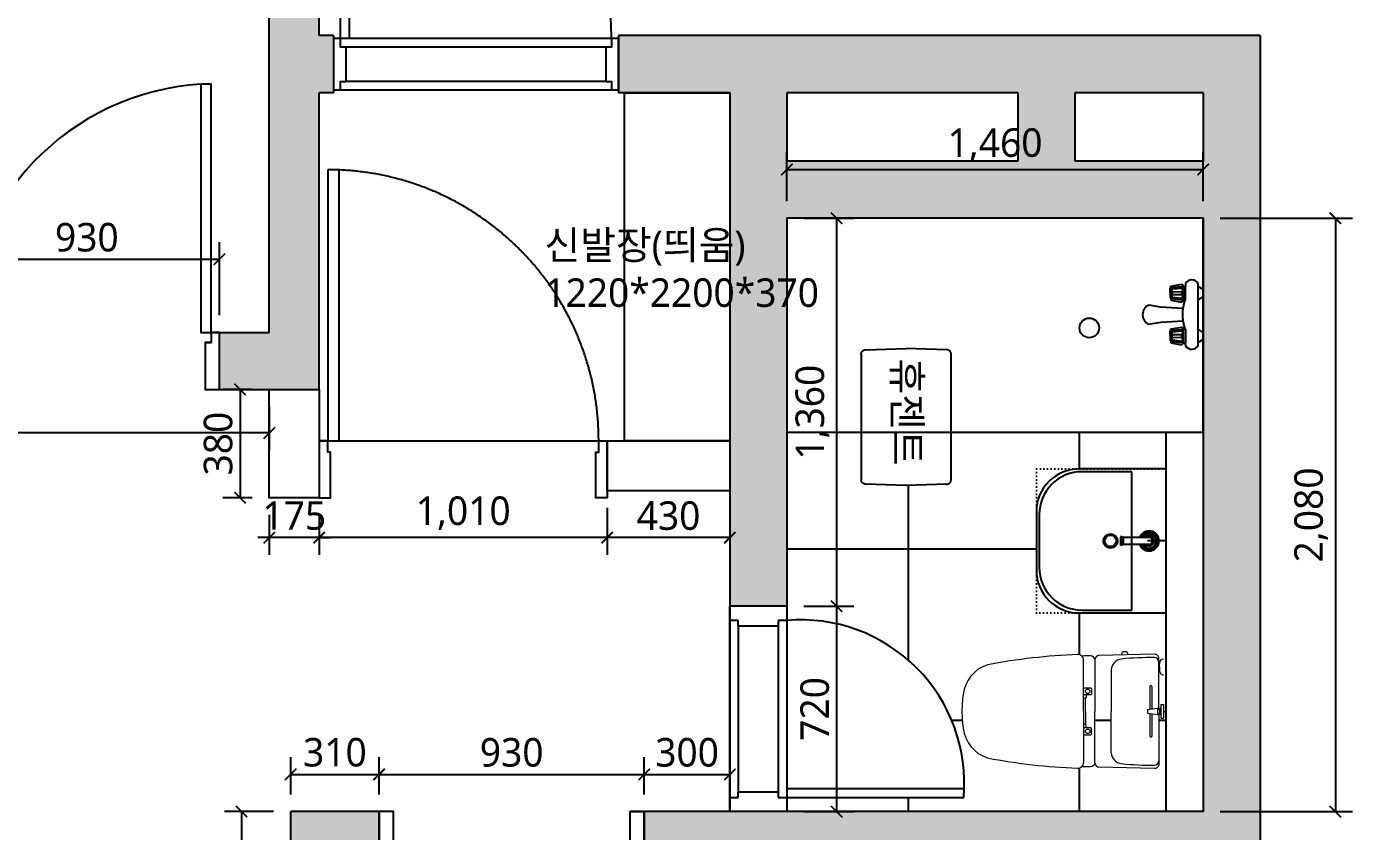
# Model space of a CAD drawing. Header units: millimetres. Extents: x 0 to 460473, y -68369 to 85219.
# Drawn here: x 229107 to 233758, y 32610 to 35432 of the extents above; entities that cross this region are included whole.
import ezdxf

# ---------------------------------------------------------------- set-up
doc = ezdxf.new("R2010")
doc.units = ezdxf.units.MM
doc.header["$LTSCALE"] = 50
doc.linetypes.add('CENTER2', pattern=[28.575, 19.05, -3.175, 3.175, -3.175])
doc.linetypes.add('DOT', pattern=[0.25, 0, -0.25])
for name, color, linetype in [('#욕실', 252, 'Continuous'), ('_LIBR', 4, 'Continuous'), ('DIM', 7, 'Continuous'), ('fur', 6, 'Continuous'), ('ha', 8, 'Continuous'), ('text', 7, 'Continuous'), ('wall', 2, 'Continuous'), ('wall2', 3, 'Continuous'), ('WID', 4, 'Continuous'), ('win', 4, 'Continuous')]:
    doc.layers.add(name, color=color, linetype=linetype)
doc.layers.add('00', color=7, linetype='Continuous', lineweight=0)
doc.styles.add('N 맑은고딕', font='malgun.ttf')
doc.styles.add('맑은 고딕', font='malgun.ttf')
doc.dimstyles.new('DH IN40', dxfattribs={"dimscale": 40, "dimtxt": 2.5, "dimasz": 1, "dimexe": 1.5, "dimexo": 1.5, "dimtad": 1, "dimdec": 7, "dimlunit": 6, "dimtxsty": '맑은 고딕', "dimblk": 'ARCHTICK', "dimcen": 2.5, "dimclrd": 256, "dimclre": 256, "dimclrt": 256, "dimadec": 0, "dimazin": 0, "dimtfac": 1, "dimtdec": 7, "dimtix": 1, "dimtmove": 0, "dimatfit": 3, "dimldrblk": 'ARCHTICK', "dimfxl": 1, "dimtfillclr": 1, "dimlwd": -1, "dimlwe": -1, "dimarcsym": 0})

# ---------------------------------------------------------------- blocks, each defined once
blk = doc.blocks.new('sdfsdf')
at = {"layer": '_LIBR', "linetype": 'Continuous'}
blk.add_lwpolyline([(-44257.6, -83632.3), (-43387.6, -83632.3), (-43387.6, -83597), (-44257.6, -83597)], close=True, dxfattribs=at)
for points in [[(-43351.7, -83617.5), (-43351.7, -83597), (-43351.7, -83617.5), (-43187.6, -83617.5), (-43187.6, -83567.5), (-43387.6, -83567.5), (-43387.6, -83597), (-43351.7, -83597)], [(-43351.7, -84447.5), (-43351.7, -84468), (-43351.7, -84447.5), (-43187.6, -84447.5), (-43187.6, -84497.5), (-43387.6, -84497.5), (-43387.6, -84468), (-43351.7, -84468)]]:
    blk.add_lwpolyline(points, dxfattribs=at)
blk.add_arc((-43365.5, -83574.4), 893.9, 183.7115, 268.5892, dxfattribs=at)
blk = doc.blocks.new('AUDIT_I_020313153326-105')
at = {"color": 0, "linetype": 'Continuous'}
for p, q in [((955, 59.5), (45, 59.5)), ((975, 90), (55, 90)), ((25, -90), (975, -90)), ((955, -60.5), (45, -60.5))]:
    blk.add_line(p, q, dxfattribs=at)
blk.add_lwpolyline([(55, 1039.5), (55, 90), (25, 90), (25, 1040)], dxfattribs=at)
for points in [[(45, 59.5), (25, 59.5), (25, 90), (0, 90), (0, -90), (25, -90), (25, -60.5), (45, -60.5)], [(1000, 90), (975, 90), (975, 59.5), (955, 59.5), (955, -60.5), (975, -60.5), (975, -90), (1000, -90)]]:
    blk.add_lwpolyline(points, close=True, dxfattribs=at)
blk.add_arc((25, 90), 950, 0, 90, dxfattribs=at)
blk = doc.blocks.new('EWEDSF')
at = {"layer": 'ha', "transparency": 33554559}
h = blk.add_hatch(color=256, dxfattribs=at)
h.dxf.hatch_style = 1
h.paths.add_polyline_path([(228854, 34359.7), (227259, 34359.7), (227259, 37049.7), (227259, 38269.7), (230434, 38269.7), (230434, 37049.7), (229959, 37049.7), (229959, 34359.7), (229784, 34359.7), (229784, 34159.7), (230134, 34159.7), (230134, 35199.7), (230184, 35199.7), (230184, 35399.7), (230134, 35399.7), (230134, 36849.7), (230634, 36849.7), (230634, 38469.7), (227259, 38469.7), (227259, 39079.7), (227084, 39079.7), (227084, 34159.7), (228854, 34159.7)])
h = blk.add_hatch(color=256, dxfattribs=at)
h.dxf.hatch_style = 1
h.paths.add_polyline_path([(233434, 35399.7), (231184, 35399.7), (231184, 35199.7), (231574, 35199.7), (231574, 33399.7), (231774, 33399.7), (231774, 34759.7), (233234, 34759.7), (233234, 32679.7), (231774, 32679.7), (231574, 32679.7), (231274, 32679.7), (231274, 32479.7), (233274, 32479.7), (233274, 29629.7), (233274, 28169.7), (232884, 28169.7), (232884, 27999.7), (233434, 27999.7)])
h.paths.add_polyline_path([(233234, 34959.7), (232784, 34959.7), (232784, 35199.7), (233234, 35199.7)], flags=16)
h.paths.add_polyline_path([(232584, 34959.7), (231774, 34959.7), (231774, 35199.7), (232584, 35199.7)], flags=16)
h = blk.add_hatch(color=256, dxfattribs=at)
h.dxf.hatch_style = 1
h.paths.add_polyline_path([(230234, 29629.7), (230234, 32479.7), (230344, 32479.7), (230344, 32679.7), (230034, 32679.7), (230034, 29829.7), (229434, 29829.7), (229434, 29629.7), (230034, 29629.7), (230034, 28199.2), (229414, 28199.2), (229414, 27999.7), (230034, 27999.7), (230284, 27999.7), (230284, 28169.7), (230234, 28169.7)])
at = {"layer": '_LIBR', "linetype": 'Continuous'}
for p, q in [((231574, 33349.7), (231574, 33399.7)), ((231774, 33399.7), (231574, 33399.7)), ((231774, 33399.7), (231774, 33349.7)), ((231574, 32729.7), (231574, 33349.7)), ((231603.4, 33349.7), (231574, 33349.7)), ((231603.4, 33329.7), (231603.4, 33349.7)), ((231774, 33349.7), (231743.5, 33349.7)), ((231743.5, 33349.7), (231743.5, 33329.7)), ((231774, 33349.7), (231774, 32759.7)), ((231603.4, 33329.7), (231603.4, 32749.7)), ((231743.5, 33329.7), (231603.4, 33329.7)), ((231743.5, 33329.7), (231743.5, 32749.7)), ((231603.4, 32729.7), (231603.4, 32749.7)), ((231603.4, 32749.7), (231743.5, 32749.7)), ((231743.5, 32749.7), (231743.5, 32729.7)), ((232393.3, 32759.7), (231774, 32759.7)), ((231774, 32759.7), (231774, 32729.7)), ((231574, 32679.7), (231574, 32729.7)), ((231574, 32729.7), (231603.4, 32729.7)), ((231743.5, 32729.7), (231774, 32729.7)), ((231774, 32729.7), (231774, 32679.7)), ((231774, 32729.7), (232394, 32729.7)), ((231774, 32679.7), (231574, 32679.7))]:
    blk.add_line(p, q, dxfattribs=at)
blk.add_arc((231823.8, 32779.4), 572.4, 355.0136, 94.9864, dxfattribs=at)
at = {"layer": 'ha'}
for p, q in [((230134, 34159.7), (230134, 33979.7)), ((230134, 33979.7), (231574, 33979.7))]:
    blk.add_line(p, q, dxfattribs=at)
at = {"layer": 'wall', "color": 2}
for p, q in [((229959, 34359.7), (229959, 37049.7)), ((230134, 35399.7), (230134, 36849.7)), ((230184, 35399.7), (230134, 35399.7)), ((230184, 35399.7), (230184, 35199.7)), ((233434, 35399.7), (231184, 35399.7)), ((231184, 35399.7), (231184, 35199.7)), ((233434, 35399.7), (233434, 27999.7)), ((230184, 35199.7), (230134, 35199.7)), ((230134, 34159.7), (230134, 35199.7)), ((231574, 35199.7), (231184, 35199.7)), ((231574, 35199.7), (231574, 32679.7)), ((231774, 35199.7), (231774, 34959.7)), ((232584, 35199.7), (231774, 35199.7)), ((232584, 35199.7), (232584, 34959.7)), ((232784, 35199.7), (232784, 34959.7)), ((233234, 35199.7), (232784, 35199.7)), ((233234, 35199.7), (233234, 34959.7)), ((232584, 34959.7), (231774, 34959.7)), ((233234, 34959.7), (232784, 34959.7)), ((231774, 34759.7), (231774, 32679.7)), ((233234, 34759.7), (231774, 34759.7)), ((233234, 34759.7), (233234, 32679.7)), ((229719.3, 34359.7), (229959, 34359.7)), ((229784, 34159.7), (229784, 34359.7)), ((229734, 34159.7), (230134, 34159.7)), ((230394, 32679.7), (230034, 32679.7)), ((230034, 29829.7), (230034, 32679.7)), ((230344, 32479.7), (230344, 32679.7)), ((231574, 32679.7), (231224, 32679.7)), ((231274, 32479.7), (231274, 32679.7)), ((233234, 32679.7), (231774, 32679.7))]:
    blk.add_line(p, q, dxfattribs=at)
at = {"layer": 'win'}
blk.add_blockref('AUDIT_I_020313153326-105', (230184, 35299.7), dxfattribs=at)
for p, rotation in [((313351.5, -9027.9), 270), ((146776.5, 75867.3), 90)]:
    blk.add_blockref('sdfsdf', p, dxfattribs=dict(at, rotation=rotation))
blk = doc.blocks.new('gasdgasdgsd')
at = {"layer": 'WID'}
for p, q in [((103359.9, 11032.7), (103054.9, 11032.7)), ((103054.9, 11032.7), (103054.9, 10527.7)), ((103509.9, 10677.7), (103509.9, 10882.7)), ((103054.9, 10780.2), (103119.9, 10780.2)), ((103054.9, 10527.7), (103359.9, 10527.7))]:
    blk.add_line(p, q, dxfattribs=at)
at = {"layer": 'WID', "color": 8}
for p, q in [((103349.9, 11022.7), (103174.9, 11022.7)), ((103174.9, 11022.7), (103174.9, 10537.7)), ((103499.9, 10687.7), (103499.9, 10872.7)), ((103114.9, 10792.7), (103205.4, 10792.7)), ((103205.4, 10793.7), (103210.4, 10793.7)), ((103210.4, 10794.7), (103215.4, 10794.7)), ((103215.4, 10765.7), (103215.4, 10794.7)), ((103114.9, 10767.7), (103205.4, 10767.7)), ((103205.4, 10766.7), (103210.4, 10766.7)), ((103210.4, 10765.7), (103215.4, 10765.7)), ((103174.9, 10537.7), (103349.9, 10537.7))]:
    blk.add_line(p, q, dxfattribs=at)
at = {"layer": 'WID', "color": 251}
for p, q in [((103205.4, 10766.7), (103205.4, 10793.7)), ((103210.4, 10765.7), (103210.4, 10794.7))]:
    blk.add_line(p, q, dxfattribs=at)
at = {"layer": 'WID', "color": 8, "linetype": 'DOT'}
blk.add_lwpolyline([(103509.9, 10527.7), (103509.9, 11032.7), (103054.9, 11032.7), (103054.9, 10527.7)], close=True, dxfattribs=at)
at = {"layer": 'WID', "color": 8}
blk.add_circle((103249.9, 10780.2), 25, dxfattribs=at)
at = {"layer": 'WID', "color": 251}
blk.add_circle((103249.9, 10780.2), 20, dxfattribs=at)
at = {"layer": 'WID', "color": 8}
for centre, radius, start, end in [((103349.9, 10872.7), 150, 0, 90), ((103114.9, 10780.2), 35, 20.9248, 339.0751), ((103114.9, 10780.2), 12.5, 90, 270), ((103349.9, 10687.7), 150, 270, 0)]:
    blk.add_arc(centre, radius, start, end, dxfattribs=at)
at = {"layer": 'WID'}
for centre, start, end in [((103359.9, 10882.7), 0, 90), ((103359.9, 10677.7), 270, 0)]:
    blk.add_arc(centre, 150, start, end, dxfattribs=at)
at = {"layer": 'WID', "color": 251}
for radius, start, end in [(30, 24.6243, 335.3757), (25, 30, 330), (18, 43.9829, 316.017)]:
    blk.add_arc((103114.9, 10780.2), radius, start, end, dxfattribs=at)
blk = doc.blocks.new('A$C4B2D31F0')
at = {"layer": '00', "linetype": 'Continuous'}
for p, q in [((168.9, 697.3), (168.9, 707.3)), ((216.9, 697.3), (216.9, 707.3)), ((106.4, 666.3), (184.4, 666.3)), ((106.4, 659.3), (185.5, 659.3)), ((168.9, 697.3), (216.9, 697.3)), ((186, 692.5), (180.6, 697.3)), ((181.6, 685.5), (186, 692.5)), ((187, 651.2), (181.6, 685.5)), ((181.6, 685.5), (204.3, 685.5)), ((186, 692.5), (199.9, 692.5)), ((187, 651.2), (198.9, 651.2)), ((198.9, 651.2), (204.3, 685.5)), ((199.9, 692.5), (205.3, 697.3)), ((204.3, 685.5), (199.9, 692.5)), ((200.4, 659.3), (279.4, 659.3)), ((201.4, 666.3), (279.4, 666.3)), ((-16, 576.9), (-16, 564.8)), ((-12, 580.9), (-4.8, 580.9)), ((-12, 560.8), (-4.3, 560.8)), ((192.9, 433.7), (146.6, 433.7)), ((192.9, 433.7), (239.3, 433.7))]:
    blk.add_line(p, q, dxfattribs=at)
at = {"layer": '00'}
for p, q in [((168.9, 707.3), (216.9, 707.3)), ((192.9, 707.3), (192.9, 716))]:
    blk.add_line(p, q, dxfattribs=at)
at = {"layer": '00', "color": 4}
for p, q in [((185, 690.9), (20.4, 690.9)), ((37.2, 692.3), (24.7, 692.3)), ((37.2, 692.3), (49.7, 692.3)), ((200.9, 690.9), (365.5, 690.9)), ((47.7, 523.7), (192.9, 523.7)), ((338.2, 523.7), (192.9, 523.7)), ((12.6, 465.9), (192.9, 465.9)), ((373.3, 465.9), (192.9, 465.9)), ((192.9, 426.6), (13.7, 426.6)), ((192.9, 426.6), (372.2, 426.6))]:
    blk.add_line(p, q, dxfattribs=at)
for points in [[(20.4, 690.9), (7.9, 690.9, 0.421209), (-7.1, 675.5), (-2.4, 480.5, 0.001659)], [(365.5, 690.9), (378, 690.9, -0.421209), (392.9, 675.5), (388.3, 480.5, -0.001659)], [(12.6, 465.9, 0.371724), (-1.8, 451.2, 0.003515), (-1, 420.3, 0.320541)], [(373.3, 465.9, -0.371724), (387.7, 451.2, -0.003515), (386.9, 420.3, -0.320541)]]:
    blk.add_lwpolyline(points, format="xyb", dxfattribs=at)
at = {"layer": '00', "linetype": 'Continuous'}
for points in [[(110.4, 426.6), (110.4, 450.8, -0.414214), (114.4, 454.8), (130.9, 454.8, -0.414214), (134.9, 450.8), (134.9, 435.2), (134.9, 426.6)], [(134.9, 435.2), (144.6, 435.2, -0.414214), (146.6, 433.2), (146.6, 426.6)], [(251, 435.2), (241.3, 435.2, 0.414214), (239.3, 433.2), (239.3, 426.6)], [(275.5, 426.6), (275.5, 450.8, 0.414214), (271.5, 454.8), (255, 454.8, 0.414214), (251, 450.8), (251, 435.2), (251, 426.6)]]:
    blk.add_lwpolyline(points, format="xyb", dxfattribs=at)
for centre in [(122.9, 440.9), (262.9, 440.9)]:
    blk.add_circle(centre, 8, dxfattribs=at)
at = {"layer": '00', "color": 4}
for centre, radius, start, end in [((24.7, 707.3), 15, 180, 270), ((49.7, 707.3), 15, 270, 0), ((1004.3, 663.1), 1000, 179.3116, 185.9437), ((20.4, 674.9), 16, 90, 179.3116), ((365.5, 674.9), 16, 0.6884, 90), ((-618.4, 663.1), 1000, 354.0563, 0.6884), ((49.4, 563.7), 40, 185.9437, 267.5129), ((336.5, 563.7), 40, 272.4871, 354.0563), ((12.6, 480.9), 15, 181.3651, 270), ((373.3, 480.9), 15, 270, 358.6349), ((13.7, 406.6), 20, 90, 182.3333), ((372.2, 406.6), 20, 357.6667, 90), ((2197.7, 495.6), 2205.9, 182.3333, 190.6081), ((-1811.8, 495.6), 2205.9, 349.3919, 357.6667), ((148.7, 128.9), 125.5, 198.2964, 263.4241), ((237.2, 128.9), 125.5, 276.5759, 341.7036), ((192.9, 405.9), 405.9, 261.6993, 270), ((192.9, 405.9), 405.9, 270, 278.3007)]:
    blk.add_arc(centre, radius, start, end, dxfattribs=at)
at = {"layer": '00', "linetype": 'Continuous'}
for centre, radius, start, end in [((106.4, 662.8), 3.5, 90, 270), ((279.4, 662.8), 3.5, 270, 90), ((-12, 576.9), 4, 90, 180), ((-12, 564.8), 4, 180, 270)]:
    blk.add_arc(centre, radius, start, end, dxfattribs=at)
blk = doc.blocks.new('A$C50C81EA5')
at = {"layer": 'WID'}
for p, q in [((97, 213.3), (99.5, 213.3)), ((97, 195.5), (97, 213.3)), ((97, 213.3), (99.5, 213.3)), ((97, 195.5), (97, 213.3)), ((97, 195.5), (97, 177.7)), ((97, 195.5), (97, 177.7)), ((99.5, 220.2), (137.4, 226.4)), ((99.5, 220.2), (137.4, 226.4)), ((99.5, 220.2), (104, 214.9)), ((99.5, 195.5), (99.5, 220.2)), ((99.5, 220.2), (104, 214.9)), ((99.5, 195.5), (99.5, 220.2)), ((99.5, 195.5), (99.5, 170.7)), ((99.5, 195.5), (99.5, 170.7)), ((104, 214.9), (137.5, 218)), ((104, 214.9), (137.5, 218)), ((104, 214.9), (104, 209.5)), ((104, 214.9), (104, 209.5)), ((104, 200.4), (104, 195.5)), ((104, 200.4), (137, 200)), ((104, 200.4), (104, 195.5)), ((104, 200.4), (137, 200)), ((104, 190.5), (104, 195.5)), ((104, 190.5), (104, 195.5)), ((104, 190.5), (137, 190.1)), ((104, 190.5), (137, 190.1)), ((104.5, 209.7), (137, 212.6)), ((104.5, 209.7), (137, 212.6)), ((137.5, 218), (137, 212.6)), ((137.5, 218), (137, 212.6)), ((137, 200), (137, 195)), ((137, 200), (137, 195)), ((137, 190.1), (137, 195)), ((137, 190.1), (137, 195)), ((143.2, 219), (137.4, 226.4)), ((143.2, 219), (137.4, 226.4)), ((141.3, 221.4), (137.5, 218)), ((141.3, 221.4), (137.5, 218)), ((143.2, 219), (150.2, 219)), ((143.2, 171.1), (143.2, 219)), ((143.2, 219), (150.2, 219)), ((143.2, 171.1), (143.2, 219)), ((150.2, 228.6), (150.2, 219)), ((150.2, 228.6), (150.2, 219)), ((150.2, 171.1), (150.2, 219)), ((150.2, 171.1), (150.2, 219)), ((195.3, 12), (195.3, 228.1)), ((195.3, 12), (195.3, 228.1)), ((212.4, 207.5), (195.3, 218.4)), ((212.4, 207.5), (195.3, 218.4)), ((212.4, 182.5), (212.4, 207.5)), ((212.4, 182.5), (212.4, 207.5)), ((21.3, 153.8), (62, 147.2)), ((21.3, 153.8), (62, 147.2)), ((62, 147.2), (141.5, 142.7)), ((62, 147.2), (141.5, 142.7)), ((97, 177.7), (99.5, 177.7)), ((97, 177.7), (99.5, 177.7)), ((99.5, 170.7), (104, 176)), ((99.5, 170.7), (104, 176)), ((99.5, 170.7), (137.4, 163.7)), ((99.5, 170.7), (137.4, 163.7)), ((104, 176), (104, 181.4)), ((104, 176), (104, 181.4)), ((104, 176), (137.5, 172.1)), ((104, 176), (137.5, 172.1)), ((104.5, 181.2), (137, 177.4)), ((104.5, 181.2), (137, 177.4)), ((137.5, 172.1), (137, 177.4)), ((137.5, 172.1), (137, 177.4)), ((143.2, 171.1), (137.4, 163.7)), ((143.2, 171.1), (137.4, 163.7)), ((141.3, 168.6), (137.5, 172.1)), ((141.3, 168.6), (137.5, 172.1)), ((143.2, 171.1), (150.2, 171.1)), ((143.2, 171.1), (150.2, 171.1)), ((212.4, 182.5), (195.3, 171.6)), ((212.4, 182.5), (195.3, 171.6)), ((20.3, 86.2), (64.1, 93.2)), ((20.3, 86.2), (64.1, 93.2)), ((64.1, 93.2), (141.5, 97.7)), ((64.1, 93.2), (141.5, 97.7)), ((97, 63.3), (99.5, 63.3)), ((97, 45.5), (97, 63.3)), ((97, 63.3), (99.5, 63.3)), ((97, 45.5), (97, 63.3)), ((99.5, 70.2), (137.4, 76.4)), ((99.5, 70.2), (137.4, 76.4)), ((99.5, 70.2), (104, 64.9)), ((99.5, 45.5), (99.5, 70.2)), ((99.5, 70.2), (104, 64.9)), ((99.5, 45.5), (99.5, 70.2)), ((104, 64.9), (137.5, 68)), ((104, 64.9), (137.5, 68)), ((104, 64.9), (104, 59.5)), ((104, 64.9), (104, 59.5)), ((104, 50.4), (104, 45.5)), ((104, 50.4), (137, 50)), ((104, 50.4), (104, 45.5)), ((104, 50.4), (137, 50)), ((104.5, 59.7), (137, 62.6)), ((104.5, 59.7), (137, 62.6)), ((137.5, 68), (137, 62.6)), ((137.5, 68), (137, 62.6)), ((137, 50), (137, 45)), ((137, 50), (137, 45)), ((143.2, 69), (137.4, 76.4)), ((143.2, 69), (137.4, 76.4)), ((141.3, 71.4), (137.5, 68)), ((141.3, 71.4), (137.5, 68)), ((143.2, 69), (150.2, 69)), ((143.2, 21.1), (143.2, 69)), ((143.2, 69), (150.2, 69)), ((143.2, 21.1), (143.2, 69)), ((150.2, 69), (150.2, 21.1)), ((150.2, 69), (150.2, 21.1)), ((212.4, 57.5), (195.3, 68.4)), ((212.4, 57.5), (195.3, 68.4)), ((212.4, 32.5), (212.4, 57.5)), ((212.4, 32.5), (212.4, 57.5)), ((97, 45.5), (97, 27.7)), ((97, 45.5), (97, 27.7)), ((97, 27.7), (99.5, 27.7)), ((97, 27.7), (99.5, 27.7)), ((99.5, 45.5), (99.5, 20.7)), ((99.5, 45.5), (99.5, 20.7)), ((99.5, 20.7), (104, 26)), ((99.5, 20.7), (104, 26)), ((99.5, 20.7), (137.4, 13.7)), ((99.5, 20.7), (137.4, 13.7)), ((104, 40.5), (104, 45.5)), ((104, 40.5), (104, 45.5)), ((104, 40.5), (137, 40.1)), ((104, 40.5), (137, 40.1)), ((104, 26), (104, 31.4)), ((104, 26), (104, 31.4)), ((104, 26), (137.5, 22.1)), ((104, 26), (137.5, 22.1)), ((104.5, 31.2), (137, 27.4)), ((104.5, 31.2), (137, 27.4)), ((137, 40.1), (137, 45)), ((137, 40.1), (137, 45)), ((137.5, 22.1), (137, 27.4)), ((137.5, 22.1), (137, 27.4)), ((143.2, 21.1), (137.4, 13.7)), ((143.2, 21.1), (137.4, 13.7)), ((141.3, 18.6), (137.5, 22.1)), ((141.3, 18.6), (137.5, 22.1)), ((143.2, 21.1), (150.2, 21.1)), ((143.2, 21.1), (150.2, 21.1)), ((150.2, 11.4), (150.2, 21.1)), ((150.2, 11.4), (150.2, 21.1)), ((212.4, 32.5), (195.3, 21.6)), ((212.4, 32.5), (195.3, 21.6))]:
    blk.add_line(p, q, dxfattribs=at)
for centre, radius, start, end in [((172.6, 215.7), 25.9, 28.6669, 149.9901), ((172.6, 215.7), 25.9, 28.6669, 149.9901), ((106.7, 204.9), 5.27, 114.695, 239.7227), ((106.7, 204.9), 5.27, 114.695, 239.7227), ((106.7, 186), 5.27, 120.2773, 245.305), ((106.7, 186), 5.27, 120.2773, 245.305), ((134.7, 206.3), 6.74, 289.9748, 70.0252), ((134.7, 206.3), 6.74, 289.9748, 70.0252), ((134.7, 183.8), 6.74, 289.9748, 70.0252), ((134.7, 183.8), 6.74, 289.9748, 70.0252), ((37.9, 119.7), 37.9, 116.0462, 242.3329), ((37.9, 119.7), 37.9, 116.0462, 242.3329), ((302.7, 120), 162.8, 161.712, 198.288), ((302.7, 120), 162.8, 161.712, 198.288), ((106.7, 54.9), 5.27, 114.695, 239.7227), ((106.7, 54.9), 5.27, 114.695, 239.7227), ((134.7, 56.3), 6.74, 289.9748, 70.0252), ((134.7, 56.3), 6.74, 289.9748, 70.0252), ((106.7, 36), 5.27, 120.2773, 245.305), ((106.7, 36), 5.27, 120.2773, 245.305), ((134.7, 33.8), 6.74, 289.9748, 70.0252), ((134.7, 33.8), 6.74, 289.9748, 70.0252), ((172.6, 24.4), 25.9, 210.0099, 331.3331), ((172.6, 24.4), 25.9, 210.0099, 331.3331)]:
    blk.add_arc(centre, radius, start, end, dxfattribs=at)
blk = doc.blocks.new('*U234')
at = {"layer": 'win', "linetype": 'Continuous', "transparency": 33554687}
for points in [[(30, 1150), (30, 200), (70, 200), (70, 1150)], [(0, 200), (0, 0), (40, 0), (40, 160), (30, 160), (30, 200)], [(1010, 200), (1010, 0), (970, 0), (970, 160), (980, 160), (980, 200)]]:
    blk.add_lwpolyline(points, close=True, dxfattribs=at)
at = {"layer": 'win', "linetype": 'CENTER2', "ltscale": 20, "transparency": 33554687}
blk.add_arc((30, 200), 950, 0, 90, dxfattribs=at)
blk = doc.blocks.new('_ArchTick')
at = {"color": 0, "linetype": 'ByBlock', "const_width": 0.15}
blk.add_lwpolyline([(-0.5, -0.5), (0.5, 0.5)], dxfattribs=at)
blk = doc.blocks.new('*D254')
at = {"layer": 'Defpoints', "color": 0, "transparency": 16777216}
for p in [(230034, 32679.7), (229861.7, 29829.7), (230034, 29829.7)]:
    blk.add_point(p, dxfattribs=at)
at = {"layer": 'DIM', "transparency": 16777216}
for p, q in [((229974, 32679.7), (229801.7, 32679.7)), ((229861.7, 32679.7), (229861.7, 29829.7)), ((229974, 29829.7), (229801.7, 29829.7))]:
    blk.add_line(p, q, dxfattribs=at)
at = {"layer": 'DIM', "transparency": 16777216, "xscale": 40, "yscale": 40, "zscale": 40}
for p, rotation in [((229861.7, 32679.7), 90), ((229861.7, 29829.7), 270)]:
    blk.add_blockref('_ArchTick', p, dxfattribs=dict(at, rotation=rotation))
at = {"layer": 'DIM', "transparency": 16777216, "insert": (229776.6, 31254.7), "char_height": 100, "attachment_point": 5, "rotation": 90, "style": '맑은 고딕'}
blk.add_mtext('2,850', dxfattribs=at)
blk = doc.blocks.new('*D258')
at = {"layer": 'Defpoints', "color": 0, "transparency": 16777216}
for p in [(230344, 32810.3), (230034, 32679.7), (230344, 32679.7)]:
    blk.add_point(p, dxfattribs=at)
at = {"layer": 'DIM', "transparency": 16777216}
for p, q in [((230034, 32739.7), (230034, 32870.3)), ((230344, 32739.7), (230344, 32870.3)), ((230034, 32810.3), (230344, 32810.3))]:
    blk.add_line(p, q, dxfattribs=at)
at = {"layer": 'DIM', "transparency": 16777216, "xscale": 40, "yscale": 40, "zscale": 40, "rotation": 180}
blk.add_blockref('_ArchTick', (230034, 32810.3), dxfattribs=at)
at = {"layer": 'DIM', "transparency": 16777216, "xscale": 40, "yscale": 40, "zscale": 40}
blk.add_blockref('_ArchTick', (230344, 32810.3), dxfattribs=at)
at = {"layer": 'DIM', "transparency": 16777216, "insert": (230189, 32887.3), "char_height": 100, "attachment_point": 5, "style": '맑은 고딕'}
blk.add_mtext('310', dxfattribs=at)
blk = doc.blocks.new('*D259')
at = {"layer": 'Defpoints', "color": 0, "transparency": 16777216}
for p in [(231274, 32810.3), (230344, 32679.7), (231274, 32679.7)]:
    blk.add_point(p, dxfattribs=at)
at = {"layer": 'DIM', "transparency": 16777216}
for p, q in [((230344, 32739.7), (230344, 32870.3)), ((231274, 32739.7), (231274, 32870.3)), ((230344, 32810.3), (231274, 32810.3))]:
    blk.add_line(p, q, dxfattribs=at)
at = {"layer": 'DIM', "transparency": 16777216, "xscale": 40, "yscale": 40, "zscale": 40, "rotation": 180}
blk.add_blockref('_ArchTick', (230344, 32810.3), dxfattribs=at)
at = {"layer": 'DIM', "transparency": 16777216, "xscale": 40, "yscale": 40, "zscale": 40}
blk.add_blockref('_ArchTick', (231274, 32810.3), dxfattribs=at)
at = {"layer": 'DIM', "transparency": 16777216, "insert": (230809, 32887), "char_height": 100, "attachment_point": 5, "style": '맑은 고딕'}
blk.add_mtext('930', dxfattribs=at)
blk = doc.blocks.new('*D260')
at = {"layer": 'Defpoints', "color": 0, "transparency": 16777216}
for p in [(231574, 32810.3), (231274, 32679.7), (231574, 32679.7)]:
    blk.add_point(p, dxfattribs=at)
at = {"layer": 'DIM', "transparency": 16777216}
for p, q in [((231274, 32739.7), (231274, 32870.3)), ((231574, 32739.7), (231574, 32870.3)), ((231274, 32810.3), (231574, 32810.3))]:
    blk.add_line(p, q, dxfattribs=at)
at = {"layer": 'DIM', "transparency": 16777216, "xscale": 40, "yscale": 40, "zscale": 40, "rotation": 180}
blk.add_blockref('_ArchTick', (231274, 32810.3), dxfattribs=at)
at = {"layer": 'DIM', "transparency": 16777216, "xscale": 40, "yscale": 40, "zscale": 40}
blk.add_blockref('_ArchTick', (231574, 32810.3), dxfattribs=at)
at = {"layer": 'DIM', "transparency": 16777216, "insert": (231424, 32887), "char_height": 100, "attachment_point": 5, "style": '맑은 고딕'}
blk.add_mtext('300', dxfattribs=at)
blk = doc.blocks.new('*D261')
at = {"layer": 'Defpoints', "color": 0, "transparency": 16777216}
for p in [(233234, 34759.7), (233234, 32679.7), (233697.5, 32679.7)]:
    blk.add_point(p, dxfattribs=at)
at = {"layer": 'DIM', "transparency": 16777216}
for p, q in [((233294, 34759.7), (233757.5, 34759.7)), ((233697.5, 34759.7), (233697.5, 32679.7)), ((233294, 32679.7), (233757.5, 32679.7))]:
    blk.add_line(p, q, dxfattribs=at)
at = {"layer": 'DIM', "transparency": 16777216, "xscale": 40, "yscale": 40, "zscale": 40}
for p, rotation in [((233697.5, 34759.7), 90), ((233697.5, 32679.7), 270)]:
    blk.add_blockref('_ArchTick', p, dxfattribs=dict(at, rotation=rotation))
at = {"layer": 'DIM', "transparency": 16777216, "insert": (233612.5, 33719.7), "char_height": 100, "attachment_point": 5, "rotation": 90, "style": '맑은 고딕'}
blk.add_mtext('2,080', dxfattribs=at)
blk = doc.blocks.new('*D262')
at = {"layer": 'Defpoints', "color": 0, "transparency": 16777216}
for p in [(233234, 34930.4), (231774, 34759.7), (233234, 34759.7)]:
    blk.add_point(p, dxfattribs=at)
at = {"layer": 'DIM', "transparency": 16777216}
for p, q in [((231774, 34819.7), (231774, 34990.4)), ((233234, 34819.7), (233234, 34990.4)), ((231774, 34930.4), (233234, 34930.4))]:
    blk.add_line(p, q, dxfattribs=at)
at = {"layer": 'DIM', "transparency": 16777216, "xscale": 40, "yscale": 40, "zscale": 40, "rotation": 180}
blk.add_blockref('_ArchTick', (231774, 34930.4), dxfattribs=at)
at = {"layer": 'DIM', "transparency": 16777216, "xscale": 40, "yscale": 40, "zscale": 40}
blk.add_blockref('_ArchTick', (233234, 34930.4), dxfattribs=at)
at = {"layer": 'DIM', "transparency": 16777216, "insert": (232504, 35015.7), "char_height": 100, "attachment_point": 5, "style": '맑은 고딕'}
blk.add_mtext('1,460', dxfattribs=at)
blk = doc.blocks.new('*D263')
at = {"layer": 'Defpoints', "color": 0, "transparency": 16777216}
for p in [(231774, 34759.7), (231774, 33399.7), (231948.6, 33399.7)]:
    blk.add_point(p, dxfattribs=at)
at = {"layer": 'DIM', "transparency": 16777216}
for p, q in [((231834, 34759.7), (232008.6, 34759.7)), ((231948.6, 34759.7), (231948.6, 33399.7)), ((231834, 33399.7), (232008.6, 33399.7))]:
    blk.add_line(p, q, dxfattribs=at)
at = {"layer": 'DIM', "transparency": 16777216, "xscale": 40, "yscale": 40, "zscale": 40}
for p, rotation in [((231948.6, 34759.7), 90), ((231948.6, 33399.7), 270)]:
    blk.add_blockref('_ArchTick', p, dxfattribs=dict(at, rotation=rotation))
at = {"layer": 'DIM', "transparency": 16777216, "insert": (231863.3, 34079.7), "char_height": 100, "attachment_point": 5, "rotation": 90, "style": '맑은 고딕'}
blk.add_mtext('1,360', dxfattribs=at)
blk = doc.blocks.new('*D264')
at = {"layer": 'Defpoints', "color": 0, "transparency": 16777216}
for p in [(231774, 33399.7), (231774, 32679.7), (231948.6, 32679.7)]:
    blk.add_point(p, dxfattribs=at)
at = {"layer": 'DIM', "transparency": 16777216}
for p, q in [((231834, 33399.7), (232008.6, 33399.7)), ((231948.6, 33399.7), (231948.6, 32679.7)), ((231834, 32679.7), (232008.6, 32679.7))]:
    blk.add_line(p, q, dxfattribs=at)
at = {"layer": 'DIM', "transparency": 16777216, "xscale": 40, "yscale": 40, "zscale": 40}
for p, rotation in [((231948.6, 33399.7), 90), ((231948.6, 32679.7), 270)]:
    blk.add_blockref('_ArchTick', p, dxfattribs=dict(at, rotation=rotation))
at = {"layer": 'DIM', "transparency": 16777216, "insert": (231872, 33039.7), "char_height": 100, "attachment_point": 5, "rotation": 90, "style": '맑은 고딕'}
blk.add_mtext('720', dxfattribs=at)
blk = doc.blocks.new('*D265')
at = {"layer": 'Defpoints', "color": 0, "transparency": 16777216}
for p in [(231144, 33804.7), (231574, 33804.7), (231144, 33640.1)]:
    blk.add_point(p, dxfattribs=at)
at = {"layer": 'DIM', "transparency": 16777216}
for p, q in [((231144, 33744.7), (231144, 33580.1)), ((231574, 33744.7), (231574, 33580.1)), ((231574, 33640.1), (231144, 33640.1))]:
    blk.add_line(p, q, dxfattribs=at)
at = {"layer": 'DIM', "transparency": 16777216, "xscale": 40, "yscale": 40, "zscale": 40, "rotation": 180}
blk.add_blockref('_ArchTick', (231144, 33640.1), dxfattribs=at)
at = {"layer": 'DIM', "transparency": 16777216, "xscale": 40, "yscale": 40, "zscale": 40}
blk.add_blockref('_ArchTick', (231574, 33640.1), dxfattribs=at)
at = {"layer": 'DIM', "transparency": 16777216, "insert": (231359, 33716.7), "char_height": 100, "attachment_point": 5, "style": '맑은 고딕'}
blk.add_mtext('430', dxfattribs=at)
blk = doc.blocks.new('*D266')
at = {"layer": 'Defpoints', "color": 0, "transparency": 16777216}
for p in [(230134, 33779.7), (231144, 33804.7), (230134, 33640.1)]:
    blk.add_point(p, dxfattribs=at)
at = {"layer": 'DIM', "transparency": 16777216}
for p, q in [((230134, 33719.7), (230134, 33580.1)), ((231144, 33744.7), (231144, 33580.1)), ((231144, 33640.1), (230134, 33640.1))]:
    blk.add_line(p, q, dxfattribs=at)
at = {"layer": 'DIM', "transparency": 16777216, "xscale": 40, "yscale": 40, "zscale": 40, "rotation": 180}
blk.add_blockref('_ArchTick', (230134, 33640.1), dxfattribs=at)
at = {"layer": 'DIM', "transparency": 16777216, "xscale": 40, "yscale": 40, "zscale": 40}
blk.add_blockref('_ArchTick', (231144, 33640.1), dxfattribs=at)
at = {"layer": 'DIM', "transparency": 16777216, "insert": (230639, 33725.4), "char_height": 100, "attachment_point": 5, "style": '맑은 고딕'}
blk.add_mtext('1,010', dxfattribs=at)
blk = doc.blocks.new('*D267')
at = {"layer": 'Defpoints', "color": 0, "transparency": 16777216}
for p in [(229959, 33779.7), (230134, 33779.7), (229959, 33640.1)]:
    blk.add_point(p, dxfattribs=at)
at = {"layer": 'DIM', "transparency": 16777216}
for p, q in [((229959, 33719.7), (229959, 33580.1)), ((230134, 33719.7), (230134, 33580.1)), ((229959, 33640.1), (229919, 33640.1)), ((230134, 33640.1), (229959, 33640.1)), ((230134, 33640.1), (230174, 33640.1))]:
    blk.add_line(p, q, dxfattribs=at)
at = {"layer": 'DIM', "transparency": 16777216, "xscale": 40, "yscale": 40, "zscale": 40}
blk.add_blockref('_ArchTick', (229959, 33640.1), dxfattribs=at)
at = {"layer": 'DIM', "transparency": 16777216, "xscale": 40, "yscale": 40, "zscale": 40, "rotation": 180}
blk.add_blockref('_ArchTick', (230134, 33640.1), dxfattribs=at)
at = {"layer": 'DIM', "transparency": 16777216, "insert": (230046.5, 33717), "char_height": 100, "attachment_point": 5, "style": '맑은 고딕'}
blk.add_mtext('175', dxfattribs=at)
blk = doc.blocks.new('*D268')
at = {"layer": 'Defpoints', "color": 0, "transparency": 16777216}
for p in [(229959, 34159.7), (229856.4, 33779.7), (229959, 33779.7)]:
    blk.add_point(p, dxfattribs=at)
at = {"layer": 'DIM', "transparency": 16777216}
for p, q in [((229899, 34159.7), (229796.4, 34159.7)), ((229856.4, 34159.7), (229856.4, 33779.7)), ((229899, 33779.7), (229796.4, 33779.7))]:
    blk.add_line(p, q, dxfattribs=at)
at = {"layer": 'DIM', "transparency": 16777216, "xscale": 40, "yscale": 40, "zscale": 40}
for p, rotation in [((229856.4, 34159.7), 90), ((229856.4, 33779.7), 270)]:
    blk.add_blockref('_ArchTick', p, dxfattribs=dict(at, rotation=rotation))
at = {"layer": 'DIM', "transparency": 16777216, "insert": (229779.7, 33969.7), "char_height": 100, "attachment_point": 5, "rotation": 90, "style": '맑은 고딕'}
blk.add_mtext('380', dxfattribs=at)
blk = doc.blocks.new('*D269')
at = {"layer": 'Defpoints', "color": 0, "transparency": 16777216}
for p in [(227084, 34159.7), (229959, 34159.7), (227084, 34007)]:
    blk.add_point(p, dxfattribs=at)
at = {"layer": 'DIM', "transparency": 16777216}
for p, q in [((227084, 34099.7), (227084, 33947)), ((229959, 34099.7), (229959, 33947)), ((229959, 34007), (227084, 34007))]:
    blk.add_line(p, q, dxfattribs=at)
at = {"layer": 'DIM', "transparency": 16777216, "xscale": 40, "yscale": 40, "zscale": 40, "rotation": 180}
blk.add_blockref('_ArchTick', (227084, 34007), dxfattribs=at)
at = {"layer": 'DIM', "transparency": 16777216, "xscale": 40, "yscale": 40, "zscale": 40}
blk.add_blockref('_ArchTick', (229959, 34007), dxfattribs=at)
at = {"layer": 'DIM', "transparency": 16777216, "insert": (228521.5, 34083.6), "char_height": 100, "attachment_point": 5, "style": '맑은 고딕'}
blk.add_mtext('2875', dxfattribs=at)
blk = doc.blocks.new('*D346')
at = {"layer": 'Defpoints', "color": 0, "transparency": 16777216}
for p in [(229784, 34615.8), (228854, 34359.7), (229784, 34359.7)]:
    blk.add_point(p, dxfattribs=at)
at = {"layer": 'DIM', "transparency": 16777216}
for p, q in [((228854, 34419.7), (228854, 34675.8)), ((229784, 34419.7), (229784, 34675.8)), ((228854, 34615.8), (229784, 34615.8))]:
    blk.add_line(p, q, dxfattribs=at)
at = {"layer": 'DIM', "transparency": 16777216, "xscale": 40, "yscale": 40, "zscale": 40, "rotation": 180}
blk.add_blockref('_ArchTick', (228854, 34615.8), dxfattribs=at)
at = {"layer": 'DIM', "transparency": 16777216, "xscale": 40, "yscale": 40, "zscale": 40}
blk.add_blockref('_ArchTick', (229784, 34615.8), dxfattribs=at)
at = {"layer": 'DIM', "transparency": 16777216, "insert": (229319, 34692.5), "char_height": 100, "attachment_point": 5, "style": '맑은 고딕'}
blk.add_mtext('930', dxfattribs=at)

msp = doc.modelspace()

# ---------------------------------------------------------------- hatches: boundary and pattern name
at = {"layer": 'ha', "transparency": 33554559}
h = msp.add_hatch(dxfattribs=at)
h.set_pattern_fill('_USER', color=256, scale=600, angle=90, pattern_type=0)
h.set_pattern_definition([(90, (0, 0), (-600, 4e-14), [])])
h.paths.add_polyline_path([(232648.99865146, 33881.08409536), (233103.99865146, 33881.08409536), (233103.99865146, 34009.695099), (232349.86583504, 34009.695099), (232349.86583504, 33839.92116577), (232347.53538869, 33834.16624886), (232342.81273738, 33829.69093529), (232337.5555473, 33827.88435726), (232192.36583504, 33823.27516005), (232046.50597671, 33827.90563174), (232040.82790272, 33830.41750843), (232036.50469252, 33835.27978368), (232034.86583504, 33840.59164944), (232034.86583504, 34009.695099), (231773.99865146, 34009.695099), (231773.99865146, 33349.695099, -0.466162995), (232393.99865146, 32729.695099), (231773.99865146, 32729.695099), (231773.99865146, 32679.695099), (233103.99865146, 32679.695099), (233103.99865146, 33031.25701149), (233095.24416975, 33031.25701149), (233095.24416975, 33007.25701149), (233085.24416975, 33007.25701149), (233085.24416975, 33018.87116605), (233080.49447832, 33024.31503418), (233078.84311026, 33023.27820654), (233078.84311026, 32858.66494608, -0.4106988272), (233063.03534484, 32842.66610094, -0.0289463111), (232947.46867549, 32847.96988192, -0.3717434988), (232911.64843487, 32886.01907108), (232911.64843487, 33031.25701149), (232911.64843487, 33173.023407, -0.3966516898), (232947.46867549, 33214.54414106, -0.0289463111), (233063.03534484, 33219.84792204, -0.4106988272), (233078.84311026, 33203.8490769), (233078.84311026, 33039.23581644), (233080.49447832, 33038.1989888), (233085.24416975, 33043.64285693), (233085.24416975, 33055.25701149), (233095.24416975, 33055.25701149), (233095.24416975, 33031.25701149), (233103.99865146, 33031.25701149), (233103.99865146, 33376.08409536), (232648.99865146, 33376.08409536)])
h.paths.add_polyline_path([(232477.49287273, 33194.65114908, -0.0361212133), (232793.76740346, 33230.52215959, -0.2003231974), (232808.21591322, 33225.17113462, -0.0035151689), (232839.1375493, 33226.01334844, -0.371723976), (232853.84311026, 33211.61445731), (232853.84311026, 33031.25701149), (232853.84311026, 32850.89956567, -0.3717239761), (232839.1375493, 32836.50067454, -0.0035151689), (232808.21591322, 32837.34288836, -0.2003231974), (232793.76740346, 32831.99186339, -0.0361212133), (232477.49287274, 32867.8628739, -0.2920779423), (232392.20636118, 32972.65923021, -0.0362346677), (232387.95423608, 33031.25701149, -0.0362346677), (232392.20636118, 33089.85479277, -0.2920779423)], flags=16)
h.paths.add_polyline_path([(232814.58165227, 33113.81906993), (232838.77473368, 33113.81906993, -0.4142135624), (232842.77473368, 33109.81906993), (232842.77473368, 33093.34493411, -0.4142135624), (232838.77473368, 33089.34493411), (232823.20323908, 33089.34493411), (232823.20323908, 33077.57404517), (232821.62992262, 33077.57404517), (232821.62992262, 33031.25701149), (232821.62992262, 32984.93997781), (232821.63626356, 32984.89253762, -0.3516443255), (232823.20323908, 32982.93997781), (232823.20323908, 32973.16908886), (232838.77473368, 32973.16908886, -0.4142135624), (232842.77473368, 32969.16908886), (232842.77473368, 32952.69495305, -0.4142135624), (232838.77473368, 32948.69495305), (232814.58165227, 32948.69495305), (232814.58165227, 33031.25701149)], flags=0)
h.paths.add_polyline_path([(232836.84311026, 33101.25701149, -1), (232820.84311026, 33101.25701149, -1)], flags=0)
h.paths.add_polyline_path([(232836.84311026, 32961.25701149, -1), (232820.84311026, 32961.25701149, -1)], flags=0)
h.paths.add_polyline_path([(231963.76941169, 33881.86901205), (231963.76941169, 34268.82553378), (231728.71506386, 34268.82553378), (231728.71506386, 33881.86901205)], flags=9)
h = msp.add_hatch(dxfattribs=at)
h.set_pattern_fill('_USER', color=256, scale=600, pattern_type=0)
h.set_pattern_definition([(0, (0, 0), (0, 600), [])])
h.paths.add_polyline_path([(232648.99865146, 33881.08409536), (233103.99865146, 33881.08409536), (233103.99865146, 34009.695099), (232349.86583504, 34009.695099), (232349.86583504, 33839.92116577), (232347.53538869, 33834.16624886), (232342.81273738, 33829.69093529), (232337.5555473, 33827.88435726), (232192.36583504, 33823.27516005), (232046.50597671, 33827.90563174), (232040.82790272, 33830.41750843), (232036.50469252, 33835.27978368), (232034.86583504, 33840.59164944), (232034.86583504, 34009.695099), (231773.99865146, 34009.695099), (231773.99865146, 33349.695099, -0.466162995), (232393.99865146, 32729.695099), (231773.99865146, 32729.695099), (231773.99865146, 32679.695099), (233103.99865146, 32679.695099), (233103.99865146, 33031.25701149), (233095.24416975, 33031.25701149), (233095.24416975, 33007.25701149), (233085.24416975, 33007.25701149), (233085.24416975, 33018.87116605), (233080.49447832, 33024.31503418), (233078.84311026, 33023.27820654), (233078.84311026, 32858.66494608, -0.4106988272), (233063.03534484, 32842.66610094, -0.0289463111), (232947.46867549, 32847.96988192, -0.3717434988), (232911.64843487, 32886.01907108), (232911.64843487, 33031.25701149), (232911.64843487, 33173.023407, -0.3966516898), (232947.46867549, 33214.54414106, -0.0289463111), (233063.03534484, 33219.84792204, -0.4106988272), (233078.84311026, 33203.8490769), (233078.84311026, 33039.23581644), (233080.49447832, 33038.1989888), (233085.24416975, 33043.64285693), (233085.24416975, 33055.25701149), (233095.24416975, 33055.25701149), (233095.24416975, 33031.25701149), (233103.99865146, 33031.25701149), (233103.99865146, 33376.08409536), (232648.99865146, 33376.08409536)])
h.paths.add_polyline_path([(232793.76740346, 33230.52215959, -0.2003231974), (232808.21591322, 33225.17113462, -0.0035151689), (232839.1375493, 33226.01334844, -0.371723976), (232853.84311026, 33211.61445731), (232853.84311026, 33031.25701149), (232853.84311026, 32850.89956567, -0.3717239761), (232839.1375493, 32836.50067454, -0.0035151689), (232808.21591322, 32837.34288836, -0.2003231974), (232793.76740346, 32831.99186339, -0.0361212133), (232477.49287274, 32867.8628739, -0.2920779423), (232392.20636118, 32972.65923021, -0.0362346677), (232387.95423608, 33031.25701149, -0.0362346677), (232392.20636118, 33089.85479277, -0.2920779423), (232477.49287274, 33194.65114908, -0.0361212133)], flags=16)
h.paths.add_polyline_path([(232814.58165227, 33113.81906993), (232838.77473368, 33113.81906993, -0.4142135624), (232842.77473368, 33109.81906993), (232842.77473368, 33093.34493411, -0.4142135624), (232838.77473368, 33089.34493411), (232823.20323908, 33089.34493411), (232823.20323908, 33077.57404517), (232821.62992262, 33077.57404517), (232821.62992262, 33031.25701149), (232821.62992262, 32984.93997781), (232821.63626356, 32984.89253762, -0.3516443255), (232823.20323908, 32982.93997781), (232823.20323908, 32973.16908886), (232838.77473368, 32973.16908886, -0.4142135624), (232842.77473368, 32969.16908886), (232842.77473368, 32952.69495305, -0.4142135624), (232838.77473368, 32948.69495305), (232814.58165227, 32948.69495305), (232814.58165227, 33031.25701149)], flags=0)
h.paths.add_polyline_path([(232836.84311026, 33101.25701149, -1), (232820.84311026, 33101.25701149, -1)], flags=0)
h.paths.add_polyline_path([(232836.84311026, 32961.25701149, -1), (232820.84311026, 32961.25701149, -1)], flags=0)
h.paths.add_polyline_path([(231963.76941169, 33881.86901205), (231963.76941169, 34268.82553378), (231728.71506386, 34268.82553378), (231728.71506386, 33881.86901205)], flags=9)

# ---------------------------------------------------------------- linework, layer by layer
at = {"layer": '#욕실', "color": 8}
for p, q in [((232034.86583504, 34283.74379385), (232034.92063286, 34285.02478246)), ((232034.86583504, 34283.74379385), (232034.86583504, 33842.80652625)), ((232034.92063286, 34285.02478246), (232035.08462595, 34286.29641169)), ((232035.08462595, 34286.29641169), (232035.35661611, 34287.54939053)), ((232035.35661611, 34287.54939053), (232035.73461609, 34288.77456426)), ((232035.73461609, 34288.77456426), (232036.21586406, 34289.96298128)), ((232036.21586406, 34289.96298128), (232036.79684386, 34291.10595858)), ((232036.79684386, 34291.10595858), (232037.47331062, 34292.19514513)), ((232037.47331062, 34292.19514513), (232038.24032183, 34293.22258293)), ((232038.24032183, 34293.22258293), (232039.09227341, 34294.18076514)), ((232039.09227341, 34294.18076514), (232040.02294068, 34295.0626909)), ((232040.02294068, 34295.0626909), (232041.02552384, 34295.86191655)), ((232041.02552384, 34295.86191655), (232042.09269764, 34296.57260264)), ((232042.09269764, 34296.57260264), (232043.21666491, 34297.18955662)), ((232043.21666491, 34297.18955662), (232044.38921351, 34297.7082708)), ((232044.38921351, 34297.7082708), (232045.60177637, 34298.12495526)), ((232045.60177637, 34298.12495526), (232046.84549405, 34298.43656555)), ((232046.84549405, 34298.43656555), (232048.11127947, 34298.64082492)), ((232048.11127947, 34298.64082492), (232049.38988434, 34298.73624098)), ((232049.38988434, 34298.73624098), (232192.36583504, 34303.27516005)), ((232335.34178574, 34298.73624098), (232192.36583504, 34303.27516005)), ((232336.62039061, 34298.64082492), (232335.34178574, 34298.73624098)), ((232337.88617604, 34298.43656555), (232336.62039061, 34298.64082492)), ((232339.12989371, 34298.12495526), (232337.88617604, 34298.43656555)), ((232340.34245657, 34297.7082708), (232339.12989371, 34298.12495526)), ((232341.51500518, 34297.18955662), (232340.34245657, 34297.7082708)), ((232342.63897244, 34296.57260264), (232341.51500518, 34297.18955662)), ((232343.70614624, 34295.86191655), (232342.63897244, 34296.57260264)), ((232344.7087294, 34295.0626909), (232343.70614624, 34295.86191655)), ((232345.63939667, 34294.18076514), (232344.7087294, 34295.0626909)), ((232346.49134825, 34293.22258293), (232345.63939667, 34294.18076514)), ((232347.25835946, 34292.19514513), (232346.49134825, 34293.22258293)), ((232347.93482622, 34291.10595858), (232347.25835946, 34292.19514513)), ((232348.51580602, 34289.96298128), (232347.93482622, 34291.10595858)), ((232348.99705399, 34288.77456426), (232348.51580602, 34289.96298128)), ((232349.37505397, 34287.54939053), (232348.99705399, 34288.77456426)), ((232349.64704413, 34286.29641169), (232349.37505397, 34287.54939053)), ((232349.81103722, 34285.02478246), (232349.64704413, 34286.29641169)), ((232349.86583504, 34283.74379385), (232349.81103722, 34285.02478246)), ((232349.86583504, 33842.80652625), (232349.86583504, 34283.74379385)), ((232034.92063286, 33841.52553763), (232034.86583504, 33842.80652625)), ((232035.08462595, 33840.2539084), (232034.92063286, 33841.52553763)), ((232035.35661611, 33839.00092956), (232035.08462595, 33840.2539084)), ((232035.73461609, 33837.77575584), (232035.35661611, 33839.00092956)), ((232036.21586406, 33836.58733882), (232035.73461609, 33837.77575584)), ((232036.79684386, 33835.44436152), (232036.21586406, 33836.58733882)), ((232037.47331062, 33834.35517496), (232036.79684386, 33835.44436152)), ((232038.24032183, 33833.32773716), (232037.47331062, 33834.35517496)), ((232039.09227341, 33832.36955495), (232038.24032183, 33833.32773716)), ((232040.02294068, 33831.48762919), (232039.09227341, 33832.36955495)), ((232041.02552384, 33830.68840354), (232040.02294068, 33831.48762919)), ((232042.09269764, 33829.97771746), (232041.02552384, 33830.68840354)), ((232043.21666491, 33829.36076347), (232042.09269764, 33829.97771746)), ((232044.38921351, 33828.84204929), (232043.21666491, 33829.36076347)), ((232045.60177637, 33828.42536483), (232044.38921351, 33828.84204929)), ((232046.84549405, 33828.11375454), (232045.60177637, 33828.42536483)), ((232048.11127947, 33827.90949517), (232046.84549405, 33828.11375454)), ((232049.38988434, 33827.81407912), (232048.11127947, 33827.90949517)), ((232192.36583504, 33823.27516005), (232049.38988434, 33827.81407912)), ((232335.34178574, 33827.81407912), (232192.36583504, 33823.27516005)), ((232335.34178574, 33827.81407912), (232336.62039061, 33827.90949517)), ((232336.62039061, 33827.90949517), (232337.88617604, 33828.11375454)), ((232337.88617604, 33828.11375454), (232339.12989371, 33828.42536483)), ((232339.12989371, 33828.42536483), (232340.34245657, 33828.84204929)), ((232340.34245657, 33828.84204929), (232341.51500518, 33829.36076347)), ((232341.51500518, 33829.36076347), (232342.63897244, 33829.97771746)), ((232342.63897244, 33829.97771746), (232343.70614624, 33830.68840354)), ((232343.70614624, 33830.68840354), (232344.7087294, 33831.48762919)), ((232344.7087294, 33831.48762919), (232345.63939667, 33832.36955495)), ((232345.63939667, 33832.36955495), (232346.49134825, 33833.32773716)), ((232346.49134825, 33833.32773716), (232347.25835946, 33834.35517496)), ((232347.25835946, 33834.35517496), (232347.93482622, 33835.44436152)), ((232347.93482622, 33835.44436152), (232348.51580602, 33836.58733882)), ((232348.51580602, 33836.58733882), (232348.99705399, 33837.77575584)), ((232348.99705399, 33837.77575584), (232349.37505397, 33839.00092956)), ((232349.37505397, 33839.00092956), (232349.64704413, 33840.2539084)), ((232349.64704413, 33840.2539084), (232349.81103722, 33841.52553763)), ((232349.81103722, 33841.52553763), (232349.86583504, 33842.80652625))]:
    msp.add_line(p, q, dxfattribs=at)
at = {"layer": 'fur'}
msp.add_lwpolyline([(231203.99865146, 35199.695099), (231573.99865146, 35199.695099), (231573.99865146, 33979.695099), (231203.99865146, 33979.695099)], close=True, dxfattribs=at)
at = {"layer": 'wall2'}
for points in [[(229958.99865146, 34159.695099), (230133.99865146, 34159.695099), (230133.99865146, 33779.695099), (229958.99865146, 33779.695099)], [(233103.99865146, 34009.695099), (233233.99865146, 34009.695099), (233233.99865146, 32679.695099), (233103.99865146, 32679.695099)], [(231573.99865146, 33979.695099), (231573.99865146, 33804.695099), (231143.99865146, 33804.695099), (231143.99865146, 33979.695099)]]:
    msp.add_lwpolyline(points, close=True, dxfattribs=at)
at = {"layer": 'WID'}
msp.add_lwpolyline([(231773.99865146, 34009.695099), (233233.99865146, 34009.695099), (233233.99865146, 34759.695099), (231773.99865146, 34759.695099)], close=True, dxfattribs=at)
msp.add_circle((232834.53759352, 34375.22512254), 34.32720552, dxfattribs=at)

# ---------------------------------------------------------------- block references
msp.add_blockref('A$C50C81EA5', (233021.56561136, 34301.89236389))
for name, p, rotation in [('gasdgasdgsd', (336158.92460638, 44408.80289074), 180), ('A$C4B2D31F0', (232387.95416131, 33224.20655423), 270)]:
    msp.add_blockref(name, p, dxfattribs=dict(rotation=rotation))
at = {"layer": 'ha'}
msp.add_blockref('EWEDSF', (0, 0), dxfattribs=at)
at = {"layer": 'win', "linetype": 'Continuous'}
msp.add_blockref('*U234', (230133.99863134, 33779.69510123), dxfattribs=at)

# ---------------------------------------------------------------- texts
at = {"layer": 'text', "insert": (230923.44290793, 34715.60870388), "char_height": 100, "attachment_point": 1, "style": 'N 맑은고딕'}
msp.add_mtext_dynamic_manual_height_columns('신발장(띄움)\\P1220*2200*370', width=2503.2681092748, gutter_width=500, heights=[303.03363698], dxfattribs=at)
at = {"layer": 'text', "insert": (232245.50139022, 34268.49972309), "char_height": 100, "attachment_point": 1, "rotation": 270, "style": 'N 맑은고딕'}
msp.add_mtext_dynamic_manual_height_columns('휴젠트', width=2503.2681092748, gutter_width=500, heights=[0], dxfattribs=at)

# ---------------------------------------------------------------- dimensions: what is measured, and where the dimension line sits
at = {"layer": 'DIM'}
for base, p1, p2, picture, middle in [((233233.9986514582, 34930.3692945429), (231773.9986514582, 34759.695099002), (233233.9986514582, 34759.695099002), '*D262', (232503.9986514582, 35015.6953814994)), ((229783.9986514582, 34615.8384325693), (228853.9986514582, 34359.6950990021), (229783.9986514582, 34359.6950990021), '*D346', (229318.9986514582, 34692.5028347432)), ((231143.9986514582, 33640.0581896324), (231573.9986514582, 33804.695099002), (231143.9986514582, 33804.695099002), '*D265', (231358.9986514582, 33716.7225918063)), ((230343.9986514582, 32810.3149234781), (230033.9986514582, 32679.695099002), (230343.9986514582, 32679.6950990021), '*D258', (230188.9986514582, 32887.2510647825)), ((231273.9986514582, 32810.3149234781), (230343.9986514582, 32679.6950990021), (231273.9986514582, 32679.695099002), '*D259', (230808.9986514582, 32886.979325652)), ((231573.9986514582, 32810.3149234781), (231273.9986514582, 32679.695099002), (231573.9986514582, 32679.695099002), '*D260', (231423.9986514582, 32886.979325652))]:
    dim = msp.add_linear_dim(base=base, p1=p1, p2=p2, dimstyle='DH IN40', dxfattribs=at)
    dim.commit()
    dim.dimension.update_dxf_attribs({"geometry": picture, "text_midpoint": middle})
for base, p1, p2, picture, middle in [((231948.6199551651, 33399.6950990021), (231773.9986514582, 34759.695099002), (231773.9986514582, 33399.695099002), '*D263', (231863.2938682085, 34079.695099002)), ((233697.5392074602, 32679.695099002), (233233.9986514582, 34759.695099002), (233233.9986514582, 32679.695099002), '*D261', (233612.4848596341, 33719.695099002)), ((229856.3584009897, 33779.6950990021), (229958.9986514582, 34159.695099002), (229958.9986514582, 33779.695099002), '*D268', (229779.6939988157, 33969.695099002)), ((231948.6199551652, 32679.6950990021), (231773.9986514582, 33399.695099002), (231773.9986514582, 32679.695099002), '*D264', (231871.9555529912, 33039.695099002)), ((229861.6524453983, 29829.6950990021), (230033.9986514582, 32679.695099002), (230033.9986514582, 29829.695099002), '*D254', (229776.5980975721, 31254.695099002))]:
    dim = msp.add_linear_dim(base=base, p1=p1, p2=p2, angle=90, dimstyle='DH IN40', dxfattribs=at)
    dim.commit()
    dim.dimension.update_dxf_attribs({"geometry": picture, "text_midpoint": middle})
dim = msp.add_linear_dim(base=(227083.99868442, 34006.96523852), p1=(229958.99865146, 34159.695099), p2=(227083.99868442, 34159.695099), text='2875', dimstyle='DH IN40', dxfattribs=at)
dim.commit()
dim.dimension.update_dxf_attribs({"geometry": '*D269', "text_midpoint": (228521.49866794, 34083.62964069)})
for base, p1, p2, picture, middle in [((229958.9986514582, 33640.0581896324), (230133.9986514582, 33779.695099002), (229958.9986514582, 33779.695099002), '*D267', (230046.4986514582, 33716.9943309368)), ((230133.9986514582, 33640.0581896324), (231143.9986514582, 33804.695099002), (230133.9986514582, 33779.695099002), '*D266', (230638.9986514582, 33725.3842765889))]:
    dim = msp.add_linear_dim(base=base, p1=p1, p2=p2, dimstyle='DH IN40', override={"dimtmove": 1}, dxfattribs=at)
    dim.commit()
    dim.dimension.update_dxf_attribs({"geometry": picture, "text_midpoint": middle})

doc.saveas('drawing.dxf')
